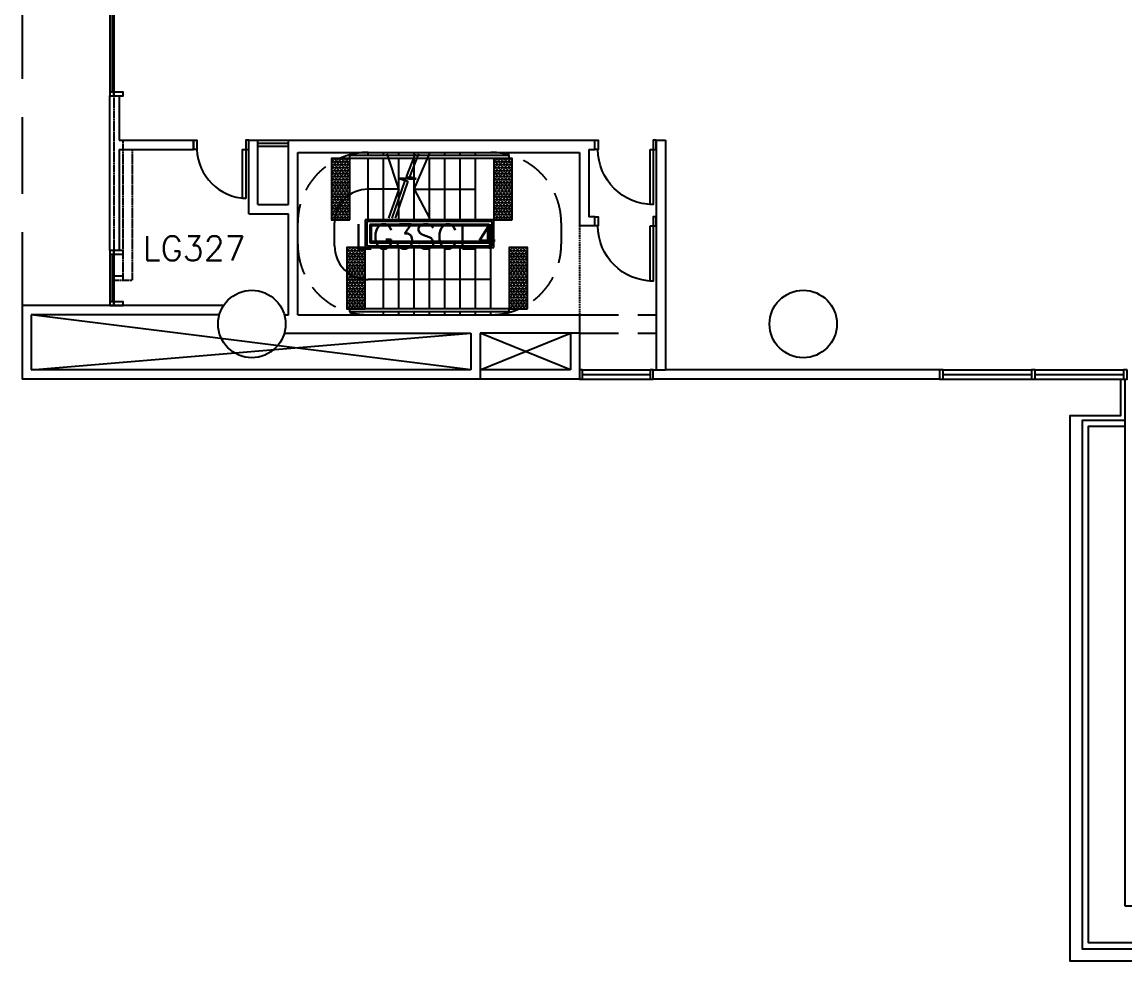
# Model space of a CAD drawing. Extents: x -163002 to 22103, y -103500 to 51643.
# Drawn here: x -132750 to -114750, y 5405 to 20728 of the extents above; entities that cross this region are included whole.
import ezdxf

# ---------------------------------------------------------------- set-up
doc = ezdxf.new("R2010")
doc.units = 0
doc.header["$LTSCALE"] = 1000
doc.header["$MEASUREMENT"] = 0
for name, pattern in [('s2113a$0$DASHED', [0.75, 0.5, -0.25]), ('s2113a$0$HIDDEN', [0.375, 0.25, -0.125]), ('s2113a$0$LG3plan$0$HIDDEN', [9.525, 6.35, -3.175]), ('s2113a$0$s4118a$0$HIDDEN', [0.375, 0.25, -0.125])]:
    doc.linetypes.add(name, pattern=pattern)
doc.layers.get('0').update_dxf_attribs({"linetype": 'CONTINUOUS'})
for name, color, linetype in [('s2113a$0$A-glaz', 1, 'CONTINUOUS'), ('s2113a$0$A-WallExt', 3, 'CONTINUOUS'), ('s2113a$0$buila', 14, 's2113a$0$HIDDEN'), ('s2113a$0$dr', 1, 'CONTINUOUS'), ('s2113a$0$fence', 1, 'CONTINUOUS'), ('s2113a$0$glass-w', 1, 'CONTINUOUS'), ('s2113a$0$LG3plan$0$dr', 1, 'CONTINUOUS'), ('s2113a$0$LG3plan$0$txt2', 4, 'CONTINUOUS'), ('s2113a$0$LG3plan$0$wal', 3, 'CONTINUOUS'), ('s2113a$0$LG3plan$0$walc', 1, 'CONTINUOUS'), ('s2113a$0$ROOM-NO', 4, 'CONTINUOUS'), ('s2113a$0$stair', 1, 'CONTINUOUS'), ('s2113a$0$stru', 2, 'CONTINUOUS'), ('s2113a$0$tactile', 4, 'CONTINUOUS'), ('s2113a$0$txt2', 4, 'CONTINUOUS'), ('s2113a$0$wal', 3, 'CONTINUOUS'), ('s2113a$0$walc', 1, 'CONTINUOUS')]:
    doc.layers.add(name, color=color, linetype=linetype)
doc.layers.add('s2113a$0$omitted', color=9, linetype='CONTINUOUS', plot=False)
doc.styles.add('s2113a$0$STANDARD', font='SIMPLEX')

# ---------------------------------------------------------------- blocks, each defined once
blk = doc.blocks.new('s2113a$0$d900')
at = {"layer": 's2113a$0$dr', "linetype": 'Continuous'}
for points in [[(-113867, -86406), (-113867, -86356), (-114767, -86356), (-114767, -86406)], [(-113717, -86306), (-113717, -86356), (-113867, -86356), (-113867, -86306)]]:
    blk.add_lwpolyline(points, close=True, dxfattribs=at)
blk.add_arc((-113867, -86356), 900, 180, 270, dxfattribs=at)
blk = doc.blocks.new('s2113a$0$LG3plan$0$d900')
at = {"layer": 's2113a$0$LG3plan$0$dr', "linetype": 'Continuous'}
for points in [[(-113867, -86406), (-113867, -86356), (-114767, -86356), (-114767, -86406)], [(-113717, -86306), (-113717, -86356), (-113867, -86356), (-113867, -86306)]]:
    blk.add_lwpolyline(points, close=True, dxfattribs=at)
blk.add_arc((-113867, -86356), 900, 180, 270, dxfattribs=at)
blk = doc.blocks.new('s2113a')
at = {"layer": 's2113a$0$tactile'}
h = blk.add_hatch(dxfattribs=at)
h.set_pattern_fill('HEX', color=9, scale=5, angle=90, style=0)
h.set_pattern_definition([(90, (-114709.215, 121833.67), (-27.4963, 2e-15), [15.875, -31.75]), (210, (-114709.215, 121833.67), (13.74815, -23.812494), [15.875, -31.75]), (150, (-114709.215, 121849.544), (-13.74815, -23.812494), [15.875, -31.75])])
h.paths.add_polyline_path([(-127399.9, 17500.1), (-127399.9, 18500.1), (-127699.9, 18500.1), (-127699.9, 17500.1)])
h = blk.add_hatch(dxfattribs=at)
h.set_pattern_fill('HEX', color=9, scale=5, angle=90, style=0)
h.set_pattern_definition([(90, (-112059.215, 121833.67), (-27.4963, 2e-15), [15.875, -31.75]), (210, (-112059.215, 121833.67), (13.74815, -23.812494), [15.875, -31.75]), (150, (-112059.215, 121849.544), (-13.74815, -23.812494), [15.875, -31.75])])
h.paths.add_polyline_path([(-124749.9, 17500.1), (-124749.9, 18500.1), (-125049.9, 18500.1), (-125049.9, 17500.1)])
h = blk.add_hatch(dxfattribs=at)
h.set_pattern_fill('HEX', color=9, scale=5, angle=90, style=0)
h.set_pattern_definition([(90, (-114459.215, 120383.67), (-27.4963, 2e-15), [15.875, -31.75]), (210, (-114459.215, 120383.67), (13.74815, -23.812494), [15.875, -31.75]), (150, (-114459.215, 120399.544), (-13.74815, -23.812494), [15.875, -31.75])])
h.paths.add_polyline_path([(-127149.9, 16050.1), (-127149.9, 17050.1), (-127449.9, 17050.1), (-127449.9, 16050.1)])
h = blk.add_hatch(dxfattribs=at)
h.set_pattern_fill('HEX', color=9, scale=5, angle=90, style=0)
h.set_pattern_definition([(90, (-111809.215, 120383.67), (-27.4963, 2e-15), [15.875, -31.75]), (210, (-111809.215, 120383.67), (13.74815, -23.812494), [15.875, -31.75]), (150, (-111809.215, 120399.544), (-13.74815, -23.812494), [15.875, -31.75])])
h.paths.add_polyline_path([(-124499.9, 16050.1), (-124499.9, 17050.1), (-124799.9, 17050.1), (-124799.9, 16050.1)])
at = {"layer": 's2113a$0$A-glaz'}
for points in [[(-117714.898, 15050.1), (-117774.898, 15050.1), (-117774.898, 14900.1), (-117714.898, 14900.1)], [(-116214.898, 15050.1), (-116274.898, 15050.1), (-116274.898, 14900.1), (-116214.898, 14900.1)], [(-114714.898, 15050.1), (-114774.898, 15050.1), (-114774.898, 14900.1), (-114714.898, 14900.1)]]:
    blk.add_lwpolyline(points, close=True, dxfattribs=at)
at = {"layer": 's2113a$0$A-WallExt'}
blk.add_lwpolyline([(-117774.898, 15050.1), (-117774.898, 15050.1), (-117924.9, 15050.1), (-117924.9, 15050.1), (-122249.9, 15050.1), (-122249.9, 15050.1)], dxfattribs=at)
at = {"layer": 's2113a$0$buila', "linetype": 's2113a$0$s4118a$0$HIDDEN', "ltscale": 5}
blk.add_line((-132749.9, 36050.1), (-132749.9, 16100.1), dxfattribs=at)
at = {"layer": 's2113a$0$dr'}
for p, q in [((-127399.9, 18500.1), (-127399.9, 18550.1)), ((-124799.9, 18500.1), (-124799.9, 18550.1)), ((-127399.9, 16000.1), (-127399.9, 16050.1)), ((-124799.9, 16000.1), (-124799.9, 16050.1))]:
    blk.add_line(p, q, dxfattribs=at)
at = {"layer": 's2113a$0$dr', "linetype": 'Continuous'}
blk.add_line((-129099.9, 17850.098), (-129149.9, 17850.098), dxfattribs=at)
at = {"layer": 's2113a$0$dr', "linetype": 's2113a$0$HIDDEN', "ltscale": 2}
for q in [(-123949.9, 17100.476), (-123949.9, 17100.853)]:
    blk.add_line((-123949.9, 17450.476), q, dxfattribs=at)
at = {"layer": 's2113a$0$dr', "linetype": 'Continuous'}
for points in [[(-129949.902, 18800.1), (-129899.902, 18800.1), (-129899.902, 18650.1), (-129949.902, 18650.1)], [(-129049.9, 18800.1), (-129099.9, 18800.1), (-129099.9, 18650.1), (-129049.9, 18650.1)], [(-123399.9, 17550.1), (-123349.9, 17550.1), (-123349.9, 17400.1), (-123399.9, 17400.1)]]:
    blk.add_lwpolyline(points, close=True, dxfattribs=at)
blk.add_lwpolyline([(-129149.9, 17850.098), (-129149.9, 18650.1), (-129099.9, 18650.1), (-129099.9, 17850.098)], dxfattribs=at)
blk.add_arc((-129062.533, 18687.467), 838.202, 182.5550972, 267.4448984, dxfattribs=at)
at = {"layer": 's2113a$0$dr', "linetype": 's2113a$0$HIDDEN', "ltscale": 2}
for centre, start, end in [((-127099.9, 17450.1), 90, 180), ((-125099.9, 17450.1), 359.9999929, 90), ((-127099.9, 17100.1), 180, 270), ((-125099.9, 17100.1), 270, 0.0187437)]:
    blk.add_arc(centre, 1150, start, end, dxfattribs=at)
at = {"layer": 's2113a$0$fence'}
for p, q in [((-114749.9, 14225.1), (-114749.9, 6305.103)), ((-114749.9, 6305.103), (-111239.645, 6305.103))]:
    blk.add_line(p, q, dxfattribs=at)
for points in [[(-114824.9, 14900.1), (-114824.9, 14300.1), (-115649.9, 14300.1), (-115649.9, 5405.103), (-98049.9, 5405.103), (-98049.9, 5605.103)], [(-114749.9, 14900.1), (-114749.9, 14225.1), (-115449.9, 14225.1), (-115449.9, 5605.103), (-103944.9, 5605.103), (-103944.9, 6305.103)], [(-114749.9, 14125.1), (-115349.9, 14125.1), (-115349.9, 5705.103), (-104044.9, 5705.103), (-104044.9, 6305.103)]]:
    blk.add_lwpolyline(points, dxfattribs=at)
at = {"layer": 's2113a$0$glass-w'}
for points in [[(-131314.9, 19525.1), (-131249.9, 19525.1), (-131249.9, 19585.1), (-131314.9, 19585.1)], [(-131249.9, 19525.1), (-131099.9, 19525.1), (-131099.9, 19585.1), (-131249.9, 19585.1)], [(-131314.9, 16940.1), (-131249.9, 16940.1), (-131249.9, 17000.1), (-131314.9, 17000.1)], [(-131249.9, 16940.1), (-131100.092, 16940.1), (-131100.092, 17000.1), (-131249.9, 17000.1)], [(-131314.9, 16100.1), (-131249.9, 16100.1), (-131249.9, 16160.1), (-131314.9, 16160.1)], [(-131249.9, 16100.1), (-131100.092, 16100.1), (-131100.092, 16160.1), (-131249.9, 16160.1)]]:
    blk.add_lwpolyline(points, close=True, dxfattribs=at)
at = {"layer": 's2113a$0$LG3plan$0$dr', "linetype": 'Continuous'}
blk.add_lwpolyline([(-123399.9, 18800.1), (-123349.9, 18800.1), (-123349.9, 18650.1), (-123399.9, 18650.1)], close=True, dxfattribs=at)
at = {"layer": 's2113a$0$LG3plan$0$txt2', "linetype": 'Continuous'}
for p, q in [((-125274.9, 15050.1), (-123800.501, 15650.1)), ((-123800.501, 15050.1), (-125274.9, 15650.1))]:
    blk.add_line(p, q, dxfattribs=at)
at = {"layer": 's2113a$0$LG3plan$0$wal'}
for p, q in [((-122399.9, 18800.1), (-122249.9, 18800.1)), ((-122399.9, 15050.1), (-122249.9, 15050.1))]:
    blk.add_line(p, q, dxfattribs=at)
at = {"layer": 's2113a$0$LG3plan$0$walc', "linetype": 's2113a$0$LG3plan$0$HIDDEN', "ltscale": 0.1}
for p, q in [((-123650.501, 15950.1), (-122399.9, 15950.1)), ((-123650.501, 15650.1), (-122399.9, 15650.1))]:
    blk.add_line(p, q, dxfattribs=at)
at = {"layer": 's2113a$0$LG3plan$0$walc', "linetype": 'Continuous'}
for p, q in [((-123600.501, 15050.1), (-122500.501, 15050.1)), ((-123600.501, 14975.1), (-122500.501, 14975.1)), ((-123600.501, 14900.1), (-122500.501, 14900.1))]:
    blk.add_line(p, q, dxfattribs=at)
for points in [[(-123650.501, 14900.1), (-123600.501, 14900.1), (-123600.501, 15050.1), (-123650.501, 15050.1)], [(-122500.501, 14900.1), (-122450.501, 14900.1), (-122450.501, 15050.1), (-122500.501, 15050.1)]]:
    blk.add_lwpolyline(points, close=True, dxfattribs=at)
at = {"layer": 's2113a$0$omitted', "linetype": 's2113a$0$HIDDEN', "ltscale": 0.05}
for p, q in [((-131250.044, 19525.206), (-131250.044, 17000.206)), ((-131099.992, 16517.898), (-131099.992, 18800.398)), ((-130950.008, 16517.898), (-130950.087, 18650.386)), ((-131099.992, 16517.898), (-130950.008, 16517.898))]:
    blk.add_line(p, q, dxfattribs=at)
blk.add_lwpolyline([(-131249.9, 16517.706), (-131100.092, 16517.706), (-131100.092, 16582.706), (-131249.9, 16582.706)], close=True, dxfattribs=at)
at = {"layer": 's2113a$0$stair'}
for p, q in [((-124799.9, 18550.1), (-127399.9, 18550.1)), ((-127099.9, 18550.1), (-127099.9, 18600.1)), ((-126849.9, 18550.1), (-126849.9, 18600.1)), ((-126599.9, 18550.1), (-126599.9, 18600.1)), ((-126349.9, 18550.1), (-126349.9, 18600.1)), ((-126099.9, 18550.1), (-126099.9, 18600.1)), ((-125849.9, 18550.1), (-125849.9, 18600.1)), ((-125599.9, 18550.1), (-125599.9, 18600.1)), ((-125349.9, 18550.1), (-125349.9, 18600.1)), ((-124799.9, 18500.1), (-127399.9, 18500.1)), ((-127099.9, 17500.1), (-127099.9, 18500.1)), ((-126849.9, 17500.1), (-126849.9, 18500.1)), ((-126599.9, 17500.1), (-126599.9, 18500.1)), ((-126349.9, 17500.1), (-126349.9, 18500.1)), ((-126099.9, 17500.1), (-126099.9, 18500.1)), ((-125849.9, 17500.1), (-125849.9, 18500.1)), ((-125599.9, 17500.1), (-125599.9, 18500.1)), ((-125349.9, 17500.1), (-125349.9, 18500.1)), ((-127124.9, 17475.1), (-127124.9, 17075.1)), ((-125074.9, 17475.1), (-127124.9, 17475.1)), ((-125074.9, 17075.1), (-125074.9, 17475.1)), ((-127074.9, 17425.1), (-127074.9, 17125.1)), ((-125124.9, 17425.1), (-127074.9, 17425.1)), ((-125124.9, 17125.1), (-125124.9, 17425.1)), ((-127074.9, 17125.1), (-125124.9, 17125.1)), ((-127124.9, 17075.1), (-125074.9, 17075.1)), ((-126849.9, 16050.1), (-126849.9, 17050.1)), ((-126599.9, 16050.1), (-126599.9, 17050.1)), ((-126349.9, 16050.1), (-126349.9, 17050.1)), ((-126099.9, 16050.1), (-126099.9, 17050.1)), ((-125849.9, 16050.1), (-125849.9, 17050.1)), ((-125599.9, 16050.1), (-125599.9, 17050.1)), ((-125349.9, 16050.1), (-125349.9, 17050.1)), ((-125099.9, 16050.1), (-125099.9, 17050.1)), ((-125849.9, 16050.1), (-127399.9, 16050.1)), ((-124799.9, 16050.1), (-126099.9, 16050.1)), ((-125849.9, 16000.1), (-127399.9, 16000.1)), ((-126849.9, 15950.1), (-126849.9, 16000.1)), ((-126599.9, 15950.1), (-126599.9, 16000.1)), ((-126349.9, 15950.1), (-126349.9, 16000.1)), ((-124799.9, 16000.1), (-126099.9, 16000.1)), ((-126099.9, 15950.1), (-126099.9, 16000.1)), ((-125849.9, 15950.1), (-125849.9, 16000.1)), ((-125599.9, 15950.1), (-125599.9, 16000.1)), ((-125349.9, 15950.1), (-125349.9, 16000.1)), ((-125099.9, 15950.1), (-125099.9, 16000.1))]:
    blk.add_line(p, q, dxfattribs=at)
at = {"layer": 's2113a$0$stru', "linetype": 'Continuous'}
for centre in [(-128999.9, 15800.1), (-128999.9, 15800.1), (-119999.9, 15800.1)]:
    blk.add_circle(centre, 550, dxfattribs=at)
at = {"layer": 's2113a$0$tactile'}
for points in [[(-127399.9, 17500.1), (-127399.9, 18500.1), (-127699.9, 18500.1), (-127699.9, 17500.1)], [(-124749.9, 17500.1), (-124749.9, 18500.1), (-125049.9, 18500.1), (-125049.9, 17500.1)], [(-127149.9, 16050.1), (-127149.9, 17050.1), (-127449.9, 17050.1), (-127449.9, 16050.1)], [(-124499.9, 16050.1), (-124499.9, 17050.1), (-124799.9, 17050.1), (-124799.9, 16050.1)]]:
    blk.add_lwpolyline(points, close=True, dxfattribs=at)
at = {"layer": 's2113a$0$txt2', "linetype": 'Continuous'}
for p, q in [((-126599.248, 18000.1), (-126792.932, 18575.1)), ((-126333.582, 18575.1), (-126479.784, 18201.112)), ((-126280.692, 18575.1), (-126425.808, 18204.265)), ((-126349.9, 18000.1), (-126099.9, 18575.1)), ((-126399.52, 18173.434), (-126479.784, 18201.112)), ((-126316.133, 18166.446), (-126425.808, 18204.265)), ((-126599.248, 18000.1), (-127099.9, 18000.1)), ((-126599.248, 18000.1), (-126766.948, 17525.1)), ((-126500.931, 18139.788), (-126712.892, 17525.1)), ((-126451.844, 18128.76), (-126660.003, 17525.1)), ((-126399.52, 18173.434), (-126605.941, 18179.467)), ((-126605.941, 18179.467), (-126500.931, 18139.788)), ((-126438.365, 18166.432), (-126561.028, 18170.017)), ((-126561.028, 18170.017), (-126451.844, 18128.76)), ((-126438.849, 18166.446), (-126316.133, 18166.446)), ((-126438.849, 18166.446), (-126379.253, 18166.446)), ((-126349.9, 18000.1), (-126099.9, 17525.1)), ((-126349.9, 18000.1), (-125349.9, 18000.1)), ((-127649.9, 17075.1), (-127649.9, 17450.1)), ((-125099.9, 16525.1), (-127099.9, 16525.1)), ((-125424.9, 15050.1), (-132599.9, 15950.1)), ((-132599.9, 15050.1), (-125424.9, 15650.1))]:
    blk.add_line(p, q, dxfattribs=at)
for centre, start, end in [((-127099.9, 17450.1), 90, 180), ((-127099.9, 17075.1), 180, 270)]:
    blk.add_arc(centre, 550, start, end, dxfattribs=at)
at = {"layer": 's2113a$0$wal'}
for p, q in [((-131164.9, 18800.1), (-129949.902, 18800.1)), ((-131035.291, 18800.1), (-130749.902, 18800.1)), ((-129949.902, 18800.1), (-129949.902, 18650.101)), ((-129049.9, 18800.1), (-128899.9, 18800.1)), ((-129049.9, 17600.1), (-129049.9, 18800.1)), ((-128899.9, 17750.1), (-128899.9, 18800.1)), ((-128399.9, 17750.1), (-128399.9, 18800.1)), ((-128399.9, 18800.1), (-123399.9, 18800.1)), ((-123399.9, 18650.1), (-123399.9, 18800.1)), ((-123399.9, 18650.1), (-123399.9, 18800.1)), ((-122399.9, 18800.1), (-122249.9, 18800.1)), ((-122399.9, 18800.1), (-122399.9, 15050.1)), ((-122249.9, 18800.1), (-122249.9, 15050.1)), ((-131164.9, 18650.084), (-129949.902, 18650.102)), ((-128249.9, 18600.1), (-123649.9, 18600.1)), ((-128249.9, 15950.1), (-128249.9, 18600.1)), ((-123649.9, 18600.1), (-123649.9, 17400.1)), ((-123499.9, 18650.1), (-123499.9, 17550.1)), ((-123499.9, 18650.1), (-123399.9, 18650.1)), ((-128899.9, 17750.1), (-128399.9, 17750.1)), ((-129049.9, 17600.1), (-128399.9, 17600.1)), ((-128399.9, 15950.1), (-128399.9, 17600.1)), ((-123399.9, 17550.1), (-123499.9, 17550.1)), ((-123399.9, 17400.1), (-123399.9, 17550.1)), ((-123399.9, 17400.1), (-123649.9, 17400.1))]:
    blk.add_line(p, q, dxfattribs=at)
at = {"layer": 's2113a$0$wal', "linetype": 'Continuous'}
for p, q in [((-129750, 16100.1), (-132749.9, 16100.1)), ((-132749.9, 16100.1), (-132749.9, 14900.1)), ((-129460.877, 16100.1), (-131070.291, 16100.1)), ((-129460.877, 16100.1), (-130885.291, 16100.1)), ((-129529.05, 15950.1), (-132599.9, 15950.1)), ((-132599.9, 15950.1), (-132599.9, 15050.1)), ((-128470.75, 15950.1), (-128399.9, 15950.1)), ((-128249.9, 15950.1), (-123650.501, 15950.1)), ((-123650.501, 15950.1), (-123650.501, 15650.1)), ((-128470.75, 15650.1), (-125424.9, 15650.1)), ((-125424.9, 15650.1), (-125424.9, 15050.1)), ((-125274.9, 15650.1), (-125274.9, 14900.1)), ((-123650.501, 15650.1), (-125274.9, 15650.1)), ((-123800.501, 15650.1), (-123800.501, 15050.1)), ((-123650.501, 15650.1), (-123650.501, 14900.1)), ((-125424.9, 15050.1), (-132599.9, 15050.1)), ((-130068.906, 15050.1), (-131099.9, 15050.1)), ((-123800.501, 15050.1), (-125274.9, 15050.1)), ((-122399.9, 15050.1), (-122249.9, 15050.1)), ((-125274.9, 14900.1), (-132749.9, 14900.1)), ((-123650.501, 14900.1), (-125274.9, 14900.1))]:
    blk.add_line(p, q, dxfattribs=at)
at = {"layer": 's2113a$0$wal'}
for points in [[(-131164.9, 18650.084), (-131164.9, 17000.1), (-131314.9, 17000.1), (-131314.9, 19525.1), (-131164.9, 19525.1)], [(-131164.9, 19525.1), (-131164.9, 18800.1)]]:
    blk.add_lwpolyline(points, dxfattribs=at)
at = {"layer": 's2113a$0$wal', "linetype": 'Continuous'}
blk.add_lwpolyline([(-117774.898, 15050.1), (-117774.898, 14900.1), (-122450.501, 14900.1), (-122450.501, 15050.1), (-122399.9, 15050.1)], dxfattribs=at)
at = {"layer": 's2113a$0$walc'}
for p, q in [((-131314.9, 28420.102), (-131314.9, 19525.1)), ((-131314.9, 17000.1), (-131314.9, 16160.1))]:
    blk.add_line(p, q, dxfattribs=at)
at = {"layer": 's2113a$0$walc', "linetype": 'Continuous'}
for p, q in [((-128899.9, 18800.1), (-128399.9, 18800.1)), ((-128899.9, 18750.1), (-128399.9, 18750.1)), ((-128899.9, 18700.1), (-128399.9, 18700.1)), ((-117714.898, 15050.1), (-116274.898, 15050.1)), ((-117714.898, 14975.1), (-116274.898, 14975.1)), ((-116214.898, 15050.1), (-114774.898, 15050.1)), ((-116214.898, 14975.1), (-114774.898, 14975.1)), ((-117714.898, 14900.1), (-116274.898, 14900.1)), ((-116214.898, 14900.1), (-114774.898, 14900.1))]:
    blk.add_line(p, q, dxfattribs=at)
at = {"layer": 's2113a$0$walc', "color": 7}
for p, q in [((-127149.9, 17500.1), (-127149.9, 17050.1)), ((-125049.9, 17500.1), (-127149.9, 17500.1)), ((-125049.9, 17050.1), (-125049.9, 17500.1)), ((-127049.9, 17400.1), (-127049.9, 17150.1)), ((-125149.9, 17400.1), (-127049.9, 17400.1)), ((-125149.9, 17150.1), (-125149.9, 17400.1)), ((-127049.9, 17150.1), (-125149.9, 17150.1)), ((-127149.9, 17050.1), (-125049.9, 17050.1))]:
    blk.add_line(p, q, dxfattribs=at)
at = {"layer": 's2113a$0$walc', "linetype": 's2113a$0$HIDDEN', "ltscale": 0.1}
blk.add_line((-123649.9, 17400.1), (-123649.9, 15950.1), dxfattribs=at)
at = {"layer": 's2113a$0$walc', "linetype": 's2113a$0$DASHED'}
for p, q in [((-117714.9, 15050.1), (-116274.9, 15050.1)), ((-116214.9, 15050.1), (-114774.9, 15050.1))]:
    blk.add_line(p, q, dxfattribs=at)
at = {"layer": 's2113a$0$walc'}
for points in [[(-131249.9, 28485.102), (-131250.044, 19525.1)], [(-131281.496, 22517.6), (-131281.543, 19585.1)], [(-131281.592, 16940.1), (-131281.598, 16160.1)], [(-131250.085, 17000.1), (-131250.099, 16100.1)]]:
    blk.add_lwpolyline(points, dxfattribs=at)
at = {"layer": 's2113a$0$dr', "linetype": 'Continuous', "xscale": -1, "rotation": 270}
for name, p in [('s2113a$0$LG3plan$0$d900', (-36094.39, 132516.939)), ('s2113a$0$d900', (-36094.39, 131266.939))]:
    blk.add_blockref(name, p, dxfattribs=at)
at = {"layer": 's2113a$0$ROOM-NO', "style": 's2113a$0$STANDARD'}
for s, p in [('LG3SCL4', (-127325.332, 17029.128)), ('LG327', (-130778.673, 16835.023))]:
    blk.add_text(s, height=400, dxfattribs=at).set_placement(p)

msp = doc.modelspace()

# ---------------------------------------------------------------- block references
msp.add_blockref('s2113a', (0, 0))

doc.saveas('drawing.dxf')
